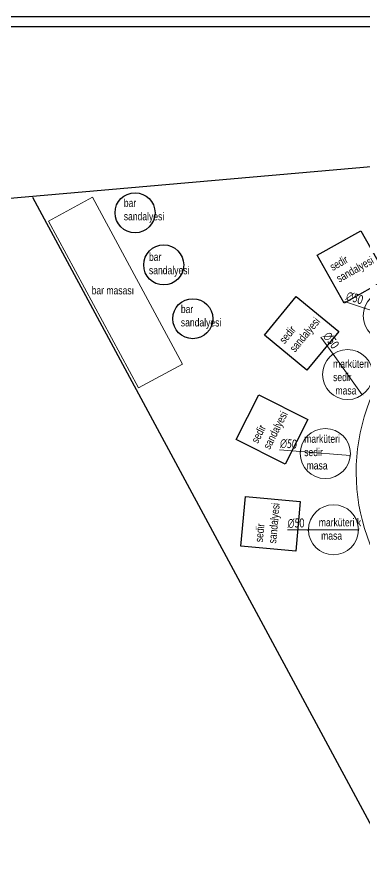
# Model space of a CAD drawing. Header units: millimetres. Extents: x 228897 to 231507, y -97047 to -95333.
# Drawn here: x 229507 to 229854, y -96304 to -95462 of the extents above; entities that cross this region are included whole.
import ezdxf

# ---------------------------------------------------------------- set-up
doc = ezdxf.new("R2010")
doc.units = ezdxf.units.MM
doc.header["$PDMODE"] = 2
doc.layers.get('0').update_dxf_attribs({"lineweight": 20})
for name, color, linetype in [('Sktürk ANTET', 7, 'Continuous'), ('XR_FA_ARC_F0_UNIFREE$0$A960MN_Other Building', 8, 'Continuous'), ('yazı', 11, 'Continuous')]:
    doc.layers.add(name, color=color, linetype=linetype)
for name, color, linetype, lineweight in [('tefris', 30, 'Continuous', 0), ('tefrişoturum', 59, 'Continuous', 25), ('ölçü', 251, 'Continuous', 5)]:
    doc.layers.add(name, color=color, linetype=linetype, lineweight=lineweight)
doc.styles.add('UBN', font='GOTHIC.TTF', dxfattribs={"width": 0.8})
doc.styles.add('Ölçü50', font='calibri.ttf', dxfattribs={"width": 0.7})
doc.dimstyles.new('olcu10', dxfattribs={"dimtxt": 9, "dimasz": 2, "dimexe": 1.25, "dimexo": 0.625, "dimgap": 0.5, "dimtad": 1, "dimdec": 1, "dimrnd": 0.5, "dimzin": 9, "dimtxsty": 'Ölçü50', "dimblk": 'ARCHTICK', "dimcen": 2, "dimclrd": 256, "dimclre": 256, "dimclrt": 6, "dimazin": 2, "dimtfac": 1, "dimtdec": 1, "dimtix": 1, "dimtmove": 0, "dimatfit": 3, "dimldrblk": 'ARCHTICK', "dimfxl": 1, "dimlwd": -1, "dimarcsym": 0})

# ---------------------------------------------------------------- blocks, each defined once
blk = doc.blocks.new('_ArchTick')
at = {"color": 0, "linetype": 'ByBlock', "const_width": 0.15}
blk.add_lwpolyline([(-0.5, -0.5), (0.5, 0.5)], dxfattribs=at)
blk = doc.blocks.new('*D133')
at = {"layer": 'DEFPOINTS', "color": 0, "transparency": 16777216}
for p in [(229854.41, -95753.31, 0), (229901.96, -95768.76, 0)]:
    blk.add_point(p, dxfattribs=at)
at = {"layer": 'ölçü', "transparency": 16777216}
for p in [(229834.6, -95746.88), (229901.96, -95768.76)]:
    blk.add_line(p, (229854.41, -95753.31), dxfattribs=at)
at = {"layer": 'ölçü', "transparency": 16777216, "xscale": 2, "yscale": 2, "zscale": 2}
for p, rotation in [((229854.41, -95753.31), 342.0016894126981), ((229901.96, -95768.76), 162.0016894126981)]:
    blk.add_blockref('_ArchTick', p, dxfattribs=dict(at, rotation=rotation))
at = {"layer": 'ölçü', "color": 6, "transparency": 16777216, "insert": (229844.63, -95743.23), "char_height": 9, "attachment_point": 5, "rotation": 342.00169, "style": 'Ölçü50'}
blk.add_mtext('∅50', dxfattribs=at)
blk = doc.blocks.new('*D136')
at = {"layer": 'DEFPOINTS', "color": 0, "transparency": 16777216}
for p in [(229823.04, -95799.46, 0), (229852.21, -95840.06, 0)]:
    blk.add_point(p, dxfattribs=at)
at = {"layer": 'ölçü', "transparency": 16777216}
for p in [(229810.89, -95782.55), (229852.21, -95840.06)]:
    blk.add_line(p, (229823.04, -95799.46), dxfattribs=at)
at = {"layer": 'ölçü', "transparency": 16777216, "xscale": 2, "yscale": 2, "zscale": 2}
for p, rotation in [((229823.04, -95799.46), 305.7002159248917), ((229852.21, -95840.06), 125.7002159248917)]:
    blk.add_blockref('_ArchTick', p, dxfattribs=dict(at, rotation=rotation))
at = {"layer": 'ölçü', "color": 6, "transparency": 16777216, "insert": (229821.13, -95785.55), "char_height": 9, "attachment_point": 5, "rotation": 305.70022, "style": 'Ölçü50'}
blk.add_mtext('∅50', dxfattribs=at)
blk = doc.blocks.new('*D137')
at = {"layer": 'DEFPOINTS', "color": 0, "transparency": 16777216}
for p in [(229790.41, -95896.63, 0), (229840.24, -95900.77, 0)]:
    blk.add_point(p, dxfattribs=at)
at = {"layer": 'ölçü', "transparency": 16777216}
for p in [(229769.66, -95894.9), (229840.24, -95900.77)]:
    blk.add_line(p, (229790.41, -95896.63), dxfattribs=at)
at = {"layer": 'ölçü', "transparency": 16777216, "xscale": 2, "yscale": 2, "zscale": 2}
for p, rotation in [((229790.41, -95896.63), 355.2436093872661), ((229840.24, -95900.77), 175.2436093872662)]:
    blk.add_blockref('_ArchTick', p, dxfattribs=dict(at, rotation=rotation))
at = {"layer": 'ölçü', "color": 6, "transparency": 16777216, "insert": (229778.59, -95889.06), "char_height": 9, "attachment_point": 5, "rotation": 355.24361, "style": 'Ölçü50'}
blk.add_mtext('∅50', dxfattribs=at)
blk = doc.blocks.new('*D138')
at = {"layer": 'DEFPOINTS', "color": 0, "transparency": 16777216}
for p in [(229798.44, -95974.92, 0), (229848.44, -95974.83, 0)]:
    blk.add_point(p, dxfattribs=at)
at = {"layer": 'ölçü', "transparency": 16777216}
for p in [(229777.62, -95974.96), (229848.44, -95974.83)]:
    blk.add_line(p, (229798.44, -95974.92), dxfattribs=at)
at = {"layer": 'ölçü', "transparency": 16777216, "xscale": 2, "yscale": 2, "zscale": 2}
for p, rotation in [((229798.44, -95974.92), 0.1019767004064935), ((229848.44, -95974.83), 180.1019767004065)]:
    blk.add_blockref('_ArchTick', p, dxfattribs=dict(at, rotation=rotation))
at = {"layer": 'ölçü', "color": 6, "transparency": 16777216, "insert": (229786.02, -95968.38), "char_height": 9, "attachment_point": 5, "rotation": 0.10198, "style": 'Ölçü50'}
blk.add_mtext('∅50', dxfattribs=at)
blk = doc.blocks.new('fdhg')
at = {"layer": 'tefrişoturum'}
blk.add_lwpolyline([(230072.74, -95630.17), (230122.74, -95630.17), (230122.74, -95685.17), (230072.74, -95685.17)], close=True, dxfattribs=at)
at = {"layer": 'yazı', "insert": (230078.49, -95643.6), "char_height": 8, "attachment_point": 1, "style": 'UBN'}
blk.add_mtext_dynamic_manual_height_columns('sedir\\Psandalyesi', width=49.2733, gutter_width=0.2, heights=[0], dxfattribs=at)

msp = doc.modelspace()

# ---------------------------------------------------------------- linework, layer by layer
at = {"layer": 'Sktürk ANTET', "elevation": 0}
for points in [[(229394.19, -96917.21), (231404.19, -96917.21), (231404.19, -95462.21), (229394.19, -95462.21)], [(229404.19, -96907.21), (231394.19, -96907.21), (231394.19, -95472.21), (229404.19, -95472.21)]]:
    msp.add_lwpolyline(points, close=True, dxfattribs=at)
at = {"layer": 'tefris', "linetype": 'Continuous', "elevation": 0}
msp.add_lwpolyline([(229538.58, -95666.36), (229582.56, -95642.56), (229672.77, -95809.28), (229628.8, -95833.08), (229538.58, -95666.36)], dxfattribs=at)
at = {"layer": 'tefris', "linetype": 'Continuous'}
for centre in [(229878.18, -95761.04, 0), (229837.63, -95819.76, 0), (229815.33, -95898.7, 0), (229823.44, -95974.88, 0)]:
    msp.add_circle(centre, 25, dxfattribs=at)
at = {"layer": 'tefris'}
msp.add_arc((230039.13, -95917.32, 0), 193, 73.24864, 228.65471, dxfattribs=at)
at = {"layer": 'tefrişoturum'}
for centre in [(229625.19, -95658.06, 0), (229653.84, -95710.18, 0), (229682.92, -95763.92, 0)]:
    msp.add_circle(centre, 20, dxfattribs=at)
at = {"layer": 'XR_FA_ARC_F0_UNIFREE$0$A960MN_Other Building', "elevation": 0}
for points in [[(230355.08, -95568.85), (229275.5, -95663.29), (229252.09, -95666.23, 0.059147), (229205.89, -95675.67), (229183.57, -95683.06), (229140.96, -95702.77), (229100.9, -95728.03), (229063.69, -95758.92), (229029.57, -95794.82), (228998.78, -95835.03), (228971.57, -95878.86), (228948.18, -95925.62), (228928.85, -95974.61), (228913.81, -96025.15), (228903.32, -96076.55), (228897.61, -96128.11), (228896.93, -96179.15), (228901.51, -96228.97), (228906.59, -96253.37), (228941.16, -96366.55)], [(229522.68, -95642.3), (230023.17, -96571.06), (230473.12, -96429.8, 0.326874), (230682.64, -96142.56), (230680.79, -95847.62, 0.420378), (230355.39, -95569.81)]]:
    msp.add_lwpolyline(points, format="xyb", dxfattribs=at)

# ---------------------------------------------------------------- block references
at = {"layer": 'ölçü'}
for p, rotation in [((-17575.37, -125373.16), 29.41004335324397), ((9750.21, -212727.97), 50.56404133901921), ((40653.73, -258150.47), 63.2071650746225), ((113687.99, -316474.08), 84.81186309167298)]:
    msp.add_blockref('fdhg', p, dxfattribs=dict(at, rotation=rotation))

# ---------------------------------------------------------------- texts
at = {"layer": 'yazı', "char_height": 8, "attachment_point": 1, "rotation": 359.88208, "style": 'UBN'}
for s, insert in [('bar \\Psandalyesi', (229613.98, -95644.24, 0)), ('bar \\Psandalyesi', (229639.1, -95698.12, 0)), ('bar masası', (229581.82, -95731.59, 0)), ('bar \\Psandalyesi', (229671, -95750.3, 0))]:
    msp.add_mtext_dynamic_manual_height_columns(s, width=49.2733, gutter_width=0.2, heights=[0], dxfattribs=dict(at, insert=insert))
at = {"layer": 'yazı', "char_height": 8, "attachment_point": 1, "style": 'UBN'}
for s, insert in [('marküteri sedir\\P masa', (229823.08, -95805.02)), ('marküteri sedir\\P masa', (229794.26, -95879.98)), ('marküteri k\\P masa', (229808.81, -95963.5))]:
    msp.add_mtext_dynamic_manual_height_columns(s, width=49.2733, gutter_width=0.2, heights=[0], dxfattribs=dict(at, insert=insert))

# ---------------------------------------------------------------- dimensions: what is measured, and where the dimension line sits
at = {"layer": 'ölçü'}
for p1, p2, picture, middle in [((229901.96, -95768.76, 0), (229854.41, -95753.31, 0), '*D133', (229844.63, -95743.23)), ((229852.21, -95840.06, 0), (229823.04, -95799.46, 0), '*D136', (229821.13, -95785.55)), ((229840.24, -95900.77, 0), (229790.41, -95896.63, 0), '*D137', (229778.59, -95889.06)), ((229848.44, -95974.83, 0), (229798.44, -95974.92, 0), '*D138', (229786.02, -95968.38))]:
    dim = msp.add_diameter_dim_2p(p1=p1, p2=p2, dimstyle='olcu10', dxfattribs=at)
    dim.commit()
    dim.dimension.update_dxf_attribs({"geometry": picture, "text_midpoint": middle})

doc.saveas('drawing.dxf')
